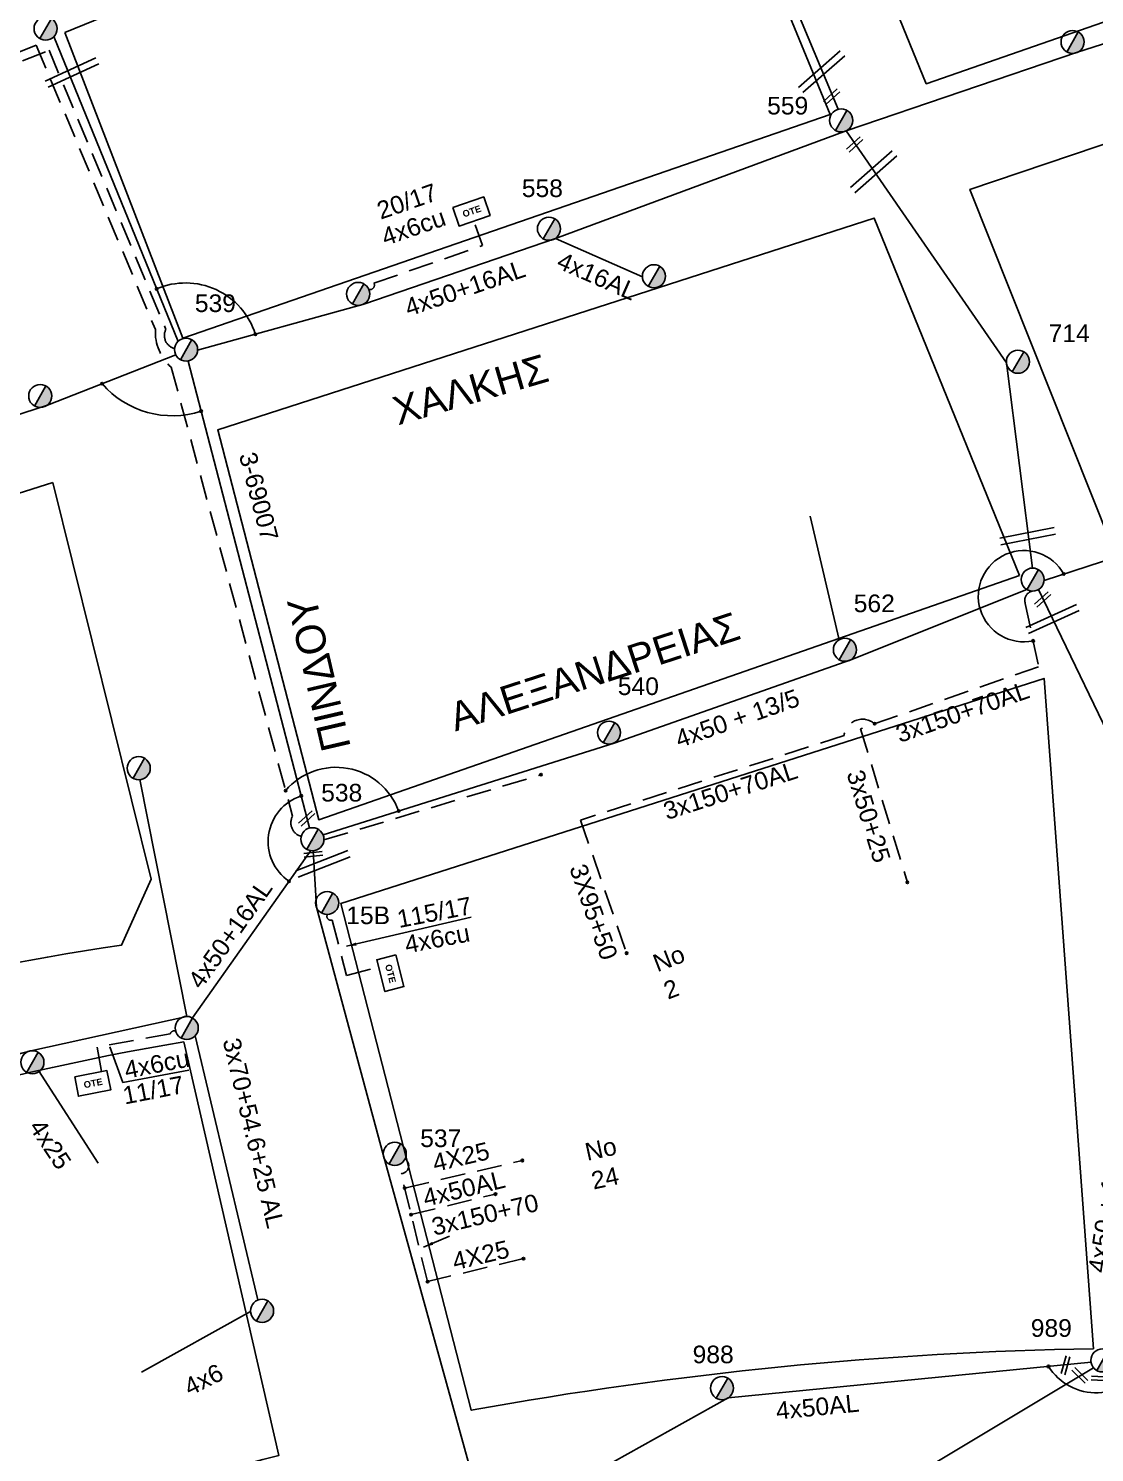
# Model space of a CAD drawing. Header units: millimetres. Extents: x 1091 to 3521, y 1177 to 2968.
# Drawn here: x 1639 to 1747.8, y 2497.5 to 2642.8 of the extents above; entities that cross this region are included whole.
import ezdxf
from ezdxf.enums import TextEntityAlignment as Align

# ---------------------------------------------------------------- set-up
doc = ezdxf.new("R2010")
doc.units = ezdxf.units.MM
doc.linetypes.add('DASHED', pattern=[19.05, 12.7, -6.35])
for name, color, linetype, lineweight in [('3x150+50', 7, 'Continuous', 30), ('3x150+70', 7, 'Continuous', 30), ('3x50+25', 7, 'Continuous', 30), ('4X35', 7, 'DASHED', 30), ('4x50 + 13_5', 7, 'SYN_LINE', 30), ('4x6', 7, 'SYN_LINE', 30), ('Άγνωστα', 7, 'Continuous', 30), ('Γυμνά εναέρια ΧΤ (3Φ)   4x16AL', 7, 'Continuous', 30), ('Γυμνά εναέρια ΧΤ (3Φ) 4x50AL', 7, 'Continuous', 30), ('Γυμνά εναέρια ΧΤ και ΦΟΠ (3Φ)   4x50+16AL', 7, 'Continuous', 30), ('Εναέρια παροχή ΧΤ 4x25', 7, 'SYN_LINE', 30), ('Καλωδια ΧΤ  3X95+50', 7, 'Continuous', 30), ('Καλώδια ΧΤ   3x150+70AL', 7, 'DASHED', 30), ('Συνεστραμμένα ΧΤ   3x70+54.6+25 AL', 7, 'SYN_LINE', 30), ('Υπογεια Καλωδια Δικτυου ΧΤ 4X25', 7, 'DASHED', 30), ('Υπόγεια καλώδια Παροχών ΧΤ   4x50AL', 7, 'DASHED', 30), ('Υπόγεια καλώδια Παροχών ΧΤ   4x6', 7, 'DASHED', 30)]:
    doc.layers.add(name, color=color, linetype=linetype, lineweight=lineweight)
for name, color, linetype in [('Pillar OTE', 7, 'Continuous'), ('TEXT ΚΑΛΩΔΙΩΝ', 7, 'Continuous'), ('ΑΓΝΩΣΤΟ ΕΝΑΕΡΙΟ ΚΑΛΩΔΙΟ', 7, 'Continuous'), ('Επιγραφές - Σχήματα', 7, 'Continuous'), ('Μηχανική τομή', 7, 'Continuous'), ('Στύλος ΦΜ', 7, 'Continuous'), ('Στύλος ΦΜ @ 1', 7, 'Continuous'), ('Συνδέσεις', 7, 'Continuous'), ('Τομή', 7, 'Continuous'), ('Υποσταθμοί', 7, 'Continuous'), ('Υπόβαθρο ΔΕΗ', 7, 'Continuous')]:
    doc.layers.add(name, color=color, linetype=linetype)
doc.styles.add('arial', font='arial.ttf')
doc.styles.get("Standard").update_dxf_attribs({"font": 'arial.ttf', "height": 1.8})
doc.linetypes.add('SYN_LINE', pattern='A,0.5,-0.0001,["/\\/\\/\\/",Standard,S=0.1,R=0,X=0,Y=-0.05],-0.25', length=0.7501)
doc.dimstyles.new('ISO-25', dxfattribs={"dimtxt": 2.5, "dimasz": 2.5, "dimexe": 1.25, "dimexo": 0.625, "dimtad": 1, "dimtxsty": 'Standard', "dimcen": 2.5, "dimadec": 0, "dimazin": 0, "dimtfac": 1, "dimtmove": 0, "dimatfit": 3, "dimfxl": 1, "dimarcsym": 0})

# ---------------------------------------------------------------- blocks, each defined once
blk = doc.blocks.new('ΥΠΑΡΧΩΝ ΤΣΙΜΕΝΤΕΝΙΟΣ ΣΤΥΛΟΣ')
at = {"layer": 'Στύλος ΦΜ'}
blk.add_hatch(color=7, dxfattribs=at).paths.add_polyline_path([(-1.29, -2.28, 0.574793), (2.62, 0, 0.268822), (1.3, 2.27)])
at = {"layer": 'Στύλος ΦΜ', "color": 7}
blk.add_line((-1.29, -2.28), (1.3, 2.27), dxfattribs=at)
blk.add_circle((0, 0), 2.62, dxfattribs=at)
at = {"layer": 'Στύλος ΦΜ', "flags": 4}
for tag, p in [('ΑΡΙΘΜΟΣ', (-4.68, 8.05)), ('ΤΥΠΟΣ', (-4.91, 3.03))]:
    blk.add_attdef(tag, p, '', height=4, dxfattribs=at)
blk = doc.blocks.new('ΤΟΜΗ')
at = {"layer": 'Τομή', "ltscale": 40}
for p, q in [((11.33, -0.65), (-11.4, -0.65)), ((11.33, -3.42), (-11.4, -3.42))]:
    blk.add_line(p, q, dxfattribs=at)
blk = doc.blocks.new('_ΣΥΝΔΕΣΗ')
at = {"layer": 'Συνδέσεις', "linetype": 'SYN_LINE', "ltscale": 40}
blk.add_hatch(color=256, dxfattribs=at).paths.add_polyline_path([(0.5, -0.01, 1), (-0.5, -0.01, 1)])
at = {"layer": 'Συνδέσεις'}
blk.add_circle((0, -0.01), 0.5, dxfattribs=at)
blk = doc.blocks.new('ΜΗΧΑΝΙΚΗ ΤΟΜΗ')
at = {"layer": 'Μηχανική τομή', "ltscale": 40}
for p, q in [((-3.79, 1.21), (3.79, 1.21)), ((3.79, -0.34), (-3.79, -0.34))]:
    blk.add_line(p, q, dxfattribs=at)
blk = doc.blocks.new('PILLAR ΟΤΕ')
at = {"layer": 'Pillar OTE', "ltscale": 40}
blk.add_lwpolyline([(-3.31, 2.02), (3.39, 2.02), (3.39, -1.99), (-3.31, -1.99)], close=True, dxfattribs=at)
at = {"layer": 'Pillar OTE', "insert": (-1.81, 0.71), "char_height": 1.3575, "width": 109.961, "attachment_point": 1}
blk.add_mtext('{\\fArial|b1|i0|c161|p34;OTE}', dxfattribs=at)

msp = doc.modelspace()

# ---------------------------------------------------------------- hatches: boundary and pattern name
at = {"layer": 'Υπόβαθρο ΔΕΗ', "lineweight": -3, "ltscale": 0.1}
h = msp.add_hatch(color=256, dxfattribs=at)
h.dxf.hatch_style = 1
edge = h.paths.add_edge_path()
edge.add_spline(control_points=[(1537.41, 2549.21), (1537.63, 2549.51), (1540.34, 2553.11), (1545.72, 2560.4), (1552.44, 2569.92), (1556.97, 2575.9), (1558.76, 2578.25)], knot_values=[260.98887, 260.98887, 260.98887, 260.98887, 262.113706, 274.518577, 288.177921, 297.038871, 297.038871, 297.038871, 297.038871], degree=3, periodic=0)
edge.add_line((1558.76, 2578.25), (1557.49, 2579.35))
edge.add_spline(control_points=[(1557.49, 2579.35), (1557.35, 2579.17), (1557.22, 2578.98), (1555.84, 2577.18), (1554.6, 2575.54), (1552.15, 2572.26), (1550.94, 2570.6), (1547.84, 2566.31), (1545.96, 2563.67), (1542.57, 2558.96), (1541.05, 2556.89), (1538.39, 2553.3), (1537.25, 2551.78), (1536.11, 2550.26)], knot_values=[261.050003, 261.050003, 261.050003, 261.050003, 261.732834, 261.732834, 267.859852, 267.859852, 273.986871, 273.986871, 283.703429, 283.703429, 291.439526, 291.439526, 297.142348, 297.142348, 297.142348, 297.142348], degree=3, periodic=0)
edge.add_line((1536.11, 2550.26), (1537.41, 2549.21))
edge = h.paths.add_edge_path()
edge.add_spline(control_points=[(1580.64, 2606.16), (1581.29, 2606.94), (1584.02, 2610.2), (1589.5, 2616.9), (1594.8, 2622.82), (1597.93, 2626.33), (1598.13, 2626.55)], knot_values=[332.50931, 332.50931, 332.50931, 332.50931, 335.550703, 345.259731, 358.48712, 359.372362, 359.372362, 359.372362, 359.372362], degree=3, periodic=0)
edge.add_spline(control_points=[(1598.13, 2626.55), (1600.08, 2628.74), (1602.02, 2630.93), (1603.98, 2633.1)], knot_values=[359.372362, 359.372362, 359.372362, 359.372362, 368.154974, 368.154974, 368.154974, 368.154974], degree=3, periodic=0)
edge.add_line((1603.98, 2633.1), (1602.91, 2634.4))
edge.add_spline(control_points=[(1602.91, 2634.4), (1602.29, 2633.71), (1601.67, 2633.03), (1599.69, 2630.81), (1598.32, 2629.28), (1596.96, 2627.75)], knot_values=[359.492505, 359.492505, 359.492505, 359.492505, 362.259038, 362.259038, 368.403252, 368.403252, 368.403252, 368.403252], degree=3, periodic=0)
edge.add_spline(control_points=[(1596.96, 2627.75), (1596.88, 2627.65), (1596.79, 2627.56), (1595.26, 2625.84), (1593.81, 2624.22), (1591.22, 2621.29), (1590.07, 2619.99), (1587.8, 2617.36), (1586.68, 2616.03), (1584.05, 2612.87), (1582.54, 2611.04), (1580.5, 2608.59), (1579.97, 2607.95), (1579.44, 2607.32)], knot_values=[332.62243, 332.62243, 332.62243, 332.62243, 333.004816, 333.004816, 339.531417, 339.531417, 344.713491, 344.713491, 349.895565, 349.895565, 357.003007, 357.003007, 359.492505, 359.492505, 359.492505, 359.492505], degree=3, periodic=0)
edge.add_line((1579.44, 2607.32), (1580.64, 2606.16))
edge = h.paths.add_edge_path()
edge.add_spline(control_points=[(1742.07, 2753.73), (1746.92, 2758.08), (1751.74, 2762.46), (1756.36, 2767.04)], knot_values=[551.674484, 551.674484, 551.674484, 551.674484, 571.199355, 571.199355, 571.199355, 571.199355], degree=3, periodic=0)
edge.add_spline(control_points=[(1756.36, 2767.04), (1756.38, 2767.06), (1758.22, 2768.88), (1760.04, 2770.74), (1761.81, 2772.6)], knot_values=[571.199355, 571.199355, 571.199355, 571.199355, 571.281656, 578.987754, 578.987754, 578.987754, 578.987754], degree=3, periodic=0)
edge.add_spline(control_points=[(1761.81, 2772.6), (1762.62, 2773.46), (1763.43, 2774.32), (1764.23, 2775.19)], knot_values=[578.987754, 578.987754, 578.987754, 578.987754, 582.527531, 582.527531, 582.527531, 582.527531], degree=3, periodic=0)
edge.add_line((1764.23, 2775.19), (1763.09, 2776.42))
edge.add_spline(control_points=[(1763.09, 2776.42), (1762.27, 2775.53), (1761.44, 2774.64), (1760.6, 2773.76)], knot_values=[579.000974, 579.000974, 579.000974, 579.000974, 582.663195, 582.663195, 582.663195, 582.663195], degree=3, periodic=0)
edge.add_spline(control_points=[(1760.6, 2773.76), (1760.38, 2773.53), (1760.16, 2773.3), (1757.94, 2770.97), (1755.91, 2768.92), (1753.33, 2766.4), (1752.81, 2765.91), (1752.3, 2765.41)], knot_values=[567.142828, 567.142828, 567.142828, 567.142828, 568.110213, 568.110213, 576.851211, 576.851211, 579.000974, 579.000974, 579.000974, 579.000974], degree=3, periodic=0)
edge.add_spline(control_points=[(1752.3, 2765.41), (1750.2, 2763.4), (1748.07, 2761.42), (1743.24, 2757.01), (1740.52, 2754.58), (1736.77, 2751.21), (1735.72, 2750.27), (1734.68, 2749.33)], knot_values=[543.23113, 543.23113, 543.23113, 543.23113, 552.002269, 552.002269, 562.923172, 562.923172, 567.142828, 567.142828, 567.142828, 567.142828], degree=3, periodic=0)
edge.add_line((1734.68, 2749.33), (1735.72, 2748.03))
edge.add_spline(control_points=[(1735.72, 2748.03), (1737.12, 2749.27), (1739.23, 2751.18), (1741.35, 2753.08), (1742.07, 2753.73)], knot_values=[543.137533, 543.137533, 543.137533, 543.137533, 548.757021, 551.674464, 551.674464, 551.674464, 551.674464], degree=3, periodic=0)
edge.add_spline(control_points=[(1742.07, 2753.73), (1742.07, 2753.73), (1742.07, 2753.73), (1742.07, 2753.73)], knot_values=[551.674464, 551.674464, 551.674464, 551.674464, 551.674484, 551.674484, 551.674484, 551.674484], degree=3, periodic=0)
edge = h.paths.add_edge_path()
edge.add_spline(control_points=[(1797.62, 2816.77), (1799.16, 2819.01), (1802.26, 2823.61), (1805.23, 2828.29), (1806.72, 2830.69)], knot_values=[635.891223, 635.891223, 635.891223, 635.891223, 644.044754, 652.524779, 652.524779, 652.524779, 652.524779], degree=3, periodic=0)
edge.add_spline(control_points=[(1806.72, 2830.69), (1806.74, 2830.72), (1806.75, 2830.75), (1806.77, 2830.78)], knot_values=[652.524779, 652.524779, 652.524779, 652.524779, 652.626047, 652.626047, 652.626047, 652.626047], degree=3, periodic=0)
edge.add_spline(control_points=[(1806.77, 2830.78), (1807.22, 2831.5), (1807.66, 2832.23), (1808.1, 2832.96)], knot_values=[652.626047, 652.626047, 652.626047, 652.626047, 655.179142, 655.179142, 655.179142, 655.179142], degree=3, periodic=0)
edge.add_line((1808.1, 2832.96), (1806.62, 2833.74))
edge.add_spline(control_points=[(1806.62, 2833.74), (1806.22, 2833.07), (1805.81, 2832.4), (1805.4, 2831.74)], knot_values=[652.722274, 652.722274, 652.722274, 652.722274, 655.080982, 655.080982, 655.080982, 655.080982], degree=3, periodic=0)
edge.add_spline(control_points=[(1805.35, 2831.66), (1803.45, 2828.56), (1801.49, 2825.51), (1798.41, 2820.89), (1797.33, 2819.3), (1796.25, 2817.72)], knot_values=[635.895337, 635.895337, 635.895337, 635.895337, 646.850294, 646.850294, 652.628958, 652.628958, 652.628958, 652.628958], degree=3, periodic=0)
edge.add_spline(control_points=[(1796.25, 2817.72), (1793.91, 2814.34), (1791.51, 2811), (1789.05, 2807.7)], knot_values=[623.496411, 623.496411, 623.496411, 623.496411, 635.895317, 635.895317, 635.895317, 635.895317], degree=3, periodic=0)
edge.add_spline(control_points=[(1789.05, 2807.7), (1788.25, 2806.62), (1787.44, 2805.55), (1786.63, 2804.49)], knot_values=[619.46154, 619.46154, 619.46154, 619.46154, 623.496411, 623.496411, 623.496411, 623.496411], degree=3, periodic=0)
edge.add_line((1786.63, 2804.49), (1787.88, 2803.37))
edge.add_spline(control_points=[(1787.88, 2803.37), (1788.7, 2804.45), (1789.52, 2805.54), (1790.33, 2806.63)], knot_values=[619.321416, 619.321416, 619.321416, 619.321416, 623.404559, 623.404559, 623.404559, 623.404559], degree=3, periodic=0)
edge.add_spline(control_points=[(1790.33, 2806.63), (1791.15, 2807.72), (1793.62, 2811.08), (1796.03, 2814.47), (1797.62, 2816.77)], knot_values=[623.404559, 623.404559, 623.404559, 623.404559, 627.502698, 635.891223, 635.891223, 635.891223, 635.891223], degree=3, periodic=0)

# ---------------------------------------------------------------- linework, layer by layer
at = {"layer": '3x150+50', "color": 1, "linetype": 'DASHED', "lineweight": -3, "ltscale": 0.2}
msp.add_lwpolyline([(1669.13, 2560), (1691.3, 2566.66)], dxfattribs=at)
at = {"layer": '3x150+70', "color": 1, "linetype": 'DASHED', "lineweight": -3, "ltscale": 0.2}
msp.add_lwpolyline([(1603.47, 2613.6), (1623.65, 2634.67), (1639.75, 2641.14), (1651.92, 2612.1, 0.2298), (1653.54, 2608.25), (1665.92, 2562.43, 0.474418), (1666.81, 2560.35)], format="xyb", dxfattribs=at)
at = {"layer": '3x150+70', "color": 5, "linetype": 'DASHED', "lineweight": -3, "ltscale": 0.2}
msp.add_lwpolyline([(1603.6, 2612.32), (1624.22, 2633.82), (1641.06, 2640.61), (1652.99, 2612.12, 0.484976), (1653.88, 2610.17)], format="xyb", dxfattribs=at)
at = {"layer": '3x50+25', "color": 1, "linetype": 'DASHED', "lineweight": -3, "ltscale": 0.2}
msp.add_lwpolyline([(1723.92, 2571.35), (1728.71, 2555.65)], dxfattribs=at)
at = {"layer": '4X35', "color": 1, "linetype": 'SYN_LINE', "lineweight": -3, "ltscale": 0.2}
msp.add_lwpolyline([(1721.73, 2580.42), (1718.79, 2593.04)], dxfattribs=at)
at = {"layer": '4x50 + 13_5', "color": 1, "lineweight": -3, "ltscale": 0.1}
for points in [[(1742.67, 2586.48), (1776.64, 2597.55), (1802.3, 2607.63)], [(1669.04, 2560.52), (1698.76, 2569.89), (1722.92, 2578.39), (1740.92, 2585.55)]]:
    msp.add_lwpolyline(points, dxfattribs=at)
at = {"layer": '4x6', "color": 133, "linetype": 'SYN_LINE', "lineweight": -3, "ltscale": 15}
msp.add_lwpolyline([(1661.63, 2511.86), (1650.51, 2505.65)], dxfattribs=at)
at = {"layer": 'ΑΓΝΩΣΤΟ ΕΝΑΕΡΙΟ ΚΑΛΩΔΙΟ', "color": 27, "lineweight": -3, "ltscale": 0.1}
for points in [[(1654.23, 2610.89), (1641.55, 2642.01)], [(1685.48, 2490.65), (1675.18, 2527.88), (1668.36, 2553.13), (1668.02, 2558.9)]]:
    msp.add_lwpolyline(points, dxfattribs=at)
at = {"layer": 'ΑΓΝΩΣΤΟ ΕΝΑΕΡΙΟ ΚΑΛΩΔΙΟ', "color": 133, "lineweight": -3, "ltscale": 0.1}
msp.add_lwpolyline([(1667.67, 2561.22), (1655.25, 2608.89)], dxfattribs=at)
at = {"layer": 'ΑΓΝΩΣΤΟ ΕΝΑΕΡΙΟ ΚΑΛΩΔΙΟ', "color": 6, "lineweight": -3, "ltscale": 0.1}
msp.add_lwpolyline([(1751.51, 2566.03), (1742.09, 2585.55)], dxfattribs=at)
at = {"layer": 'ΑΓΝΩΣΤΟ ΕΝΑΕΡΙΟ ΚΑΛΩΔΙΟ', "color": 151, "lineweight": -3, "ltscale": 0.1}
msp.add_lwpolyline([(1728.3, 2494.46), (1747.72, 2506.12)], dxfattribs=at)
at = {"layer": 'Γυμνά εναέρια ΧΤ (3Φ)   4x16AL', "color": 5, "lineweight": -3, "ltscale": 0.1}
msp.add_lwpolyline([(1692.76, 2621.4), (1701.65, 2617.5)], dxfattribs=at)
at = {"layer": 'Γυμνά εναέρια ΧΤ (3Φ) 4x50AL', "color": 62, "lineweight": -3, "ltscale": 0.1}
msp.add_lwpolyline([(1747.47, 2506.67), (1710.41, 2503.04), (1686.98, 2489.99)], dxfattribs=at)
at = {"layer": 'Γυμνά εναέρια ΧΤ και ΦΟΠ (3Φ)   4x50+16AL', "color": 27, "lineweight": -3, "ltscale": 0.1}
msp.add_lwpolyline([(1721.64, 2634.59), (1707.38, 2668.71)], dxfattribs=at)
at = {"layer": 'Γυμνά εναέρια ΧΤ και ΦΟΠ (3Φ)   4x50+16AL', "color": 5, "lineweight": -3, "ltscale": 0.1}
msp.add_lwpolyline([(1656.23, 2609.99), (1673.19, 2614.7), (1692.76, 2621.4), (1722.47, 2632.39), (1746.09, 2640.41), (1767.25, 2647.22), (1797.69, 2655.06)], dxfattribs=at)
at = {"layer": 'Γυμνά εναέρια ΧΤ και ΦΟΠ (3Φ)   4x50+16AL', "color": 1, "lineweight": -3, "ltscale": 0.1}
msp.add_lwpolyline([(1741.48, 2587.75), (1738.83, 2608.7), (1722.47, 2632.39)], dxfattribs=at)
at = {"layer": 'Γυμνά εναέρια ΧΤ και ΦΟΠ (3Φ)   4x50+16AL', "color": 133, "lineweight": -3, "ltscale": 0.1}
for points in [[(1587.14, 2586.86), (1618.82, 2597.24), (1640.89, 2604.39), (1654, 2609.52)], [(1655.7, 2541.82), (1667.78, 2558.91)], [(1624.69, 2534.7), (1639.19, 2538.47), (1655.14, 2541.98)]]:
    msp.add_lwpolyline(points, dxfattribs=at)
at = {"layer": 'Εναέρια παροχή ΧΤ 4x25', "color": 133, "linetype": 'SYN_LINE', "lineweight": -3, "ltscale": 15}
msp.add_lwpolyline([(1639.98, 2536.46), (1646.08, 2526.99)], dxfattribs=at)
at = {"layer": 'Καλωδια ΧΤ  3X95+50', "color": 1, "linetype": 'DASHED', "lineweight": -3, "ltscale": 0.2}
msp.add_lwpolyline([(1696.36, 2562.36), (1695.33, 2562.03), (1700.04, 2548.44)], dxfattribs=at)
at = {"layer": 'Καλώδια ΧΤ   3x150+70AL', "color": 1, "lineweight": -3, "ltscale": 0.2}
for points in [[(1741.48, 2585.39, 0.462165), (1740.75, 2584.15), (1742.11, 2577.68), (1723.92, 2571.35)], [(1725.36, 2571.85, 0.608657), (1722.25, 2570.65), (1696.36, 2562.36)]]:
    msp.add_lwpolyline(points, format="xyb", dxfattribs=at)
at = {"layer": 'Συνεστραμμένα ΧΤ   3x70+54.6+25 AL', "color": 133, "linetype": 'SYN_LINE', "lineweight": -3, "ltscale": 15}
for points in [[(1655.14, 2541.98), (1650.34, 2566.15)], [(1662.39, 2513.03), (1655.98, 2540)]]:
    msp.add_lwpolyline(points, dxfattribs=at)
at = {"layer": 'Υπογεια Καλωδια Δικτυου ΧΤ 4X25', "color": 27, "lineweight": -3, "ltscale": 0.2}
msp.add_lwpolyline([(1689.51, 2517.25), (1679.71, 2514.91), (1677.01, 2525.92, 0.725203), (1677.41, 2527.43, -0.730428)], format="xyb", dxfattribs=at)
msp.add_lwpolyline([(1677.37, 2524.45), (1689.4, 2527.26)], dxfattribs=at)
at = {"layer": 'Υποσταθμοί', "color": 5, "linetype": 'DASHED', "lineweight": -3, "ltscale": 0.2}
msp.add_lwpolyline([(1673.72, 2616.19, 0.629827), (1674.24, 2616.84), (1685.32, 2620.67), (1684.58, 2622.8)], format="xyb", dxfattribs=at)
at = {"layer": 'Υπόβαθρο ΔΕΗ', "lineweight": -3, "ltscale": 0.1}
for points in [[(1716.17, 2672.65), (1730.63, 2637.19), (1785.74, 2656.39), (1776.34, 2686.64, -0.086148), (1764.68, 2692.77)], [(1641.45, 2596.5), (1581.66, 2577.54), (1574.28, 2566.17), (1589.16, 2533.97, -0.052841), (1648.47, 2549.26), (1651.5, 2555.98)]]:
    msp.add_lwpolyline(points, format="xyb", close=True, dxfattribs=at)
for points in [[(1642.66, 2642.42), (1706.66, 2668.48), (1720.81, 2634.06), (1654.72, 2611.21)], [(1801.59, 2609.4), (1789.71, 2644.86), (1735.09, 2626.41), (1749.55, 2590.14)], [(1740.17, 2586.99), (1725.32, 2623.48), (1658.29, 2601.86), (1668.6, 2562.06)]]:
    msp.add_lwpolyline(points, close=True, dxfattribs=at)
for points in [[(1747.72, 2508.06), (1742.67, 2576.49), (1670.86, 2553.51), (1684.18, 2501.78, -0.040398), (1747.72, 2508.06, 27.367476)], [(1654.82, 2539.4), (1664.51, 2497.15, 0.03571), (1613.55, 2480.37, -0.011103), (1594.79, 2522.54, -0.051593), (1654.82, 2539.4, -0.880017)]]:
    msp.add_lwpolyline(points, format="xyb", dxfattribs=at)
msp.add_lwpolyline([(1648.61, 2535.22), (1655.34, 2536.48)], dxfattribs=at)
at = {"layer": 'Υπόβαθρο ΔΕΗ', "lineweight": -3}
for centre, radius, start, end in [((1654.99, 2609.38), 7.48, 17.4822, 113.1869), ((1653.65, 2612.79), 9.49, 220.8819, 288.0512), ((1740.61, 2584.88), 4.66, 28.9089, 281.7596), ((1670.38, 2560.62), 6.79, 20.0943, 139.4236), ((1668.34, 2559.83), 4.91, 108.1374, 235.5667), ((1747.98, 2509.28), 5.73, 211.9979, 332.3652)]:
    msp.add_arc(centre, radius, start, end, dxfattribs=at)
at = {"layer": 'Υπόβαθρο ΔΕΗ', "lineweight": -3, "ltscale": 0.1}
msp.add_open_spline([(1335.62, 2395.81), (1336.34, 2395.82), (1337.06, 2395.82), (1339.21, 2395.84), (1340.64, 2395.87), (1343.27, 2395.99), (1344.48, 2396.09), (1346.9, 2396.36), (1348.11, 2396.54), (1351.72, 2397.19), (1354.12, 2397.77), (1358.13, 2398.94), (1359.76, 2399.47), (1362.99, 2400.61), (1364.6, 2401.22), (1367.63, 2402.41), (1369.06, 2402.97), (1371.9, 2404.12), (1373.31, 2404.7), (1376.69, 2406.13), (1378.64, 2407), (1382.85, 2408.99), (1385.09, 2410.14), (1389.15, 2412.33), (1390.97, 2413.35), (1394.59, 2415.42), (1396.39, 2416.48), (1400.22, 2418.81), (1402.25, 2420.1), (1406.26, 2422.75), (1408.24, 2424.12), (1413.14, 2427.59), (1416.05, 2429.72), (1420.99, 2433.36), (1423.02, 2434.88), (1427.09, 2437.9), (1429.12, 2439.41), (1434.15, 2443.21), (1437.14, 2445.51), (1444.06, 2451.04), (1447.96, 2454.32), (1453.69, 2459.41), (1455.6, 2461.15), (1459.36, 2464.68), (1461.23, 2466.47), (1464.92, 2470.03), (1466.74, 2471.79), (1470.4, 2475.3), (1472.23, 2477.04), (1477.73, 2482.27), (1481.39, 2485.75), (1488.55, 2492.85), (1492.05, 2496.47), (1496.91, 2501.86), (1498.38, 2503.55), (1501.26, 2506.97), (1502.68, 2508.7), (1505.81, 2512.59), (1507.52, 2514.75), (1510.54, 2518.5), (1511.83, 2520.09), (1514.44, 2523.25), (1515.75, 2524.82), (1519.68, 2529.52), (1522.3, 2532.64), (1527.41, 2538.95), (1529.93, 2542.15), (1534.8, 2548.51), (1537.17, 2551.66), (1541.05, 2556.89), (1542.57, 2558.96), (1545.96, 2563.67), (1547.84, 2566.31), (1550.94, 2570.6), (1552.15, 2572.26), (1554.6, 2575.54), (1555.84, 2577.18), (1558.42, 2580.57), (1559.76, 2582.33), (1562.59, 2586.05), (1564.07, 2588.03), (1567.05, 2591.99), (1568.55, 2593.97), (1571.26, 2597.43), (1572.46, 2598.92), (1574.88, 2601.87), (1576.1, 2603.33), (1578.56, 2606.27), (1579.8, 2607.75), (1582.54, 2611.04), (1584.05, 2612.87), (1586.68, 2616.03), (1587.8, 2617.36), (1590.07, 2619.99), (1591.22, 2621.29), (1593.81, 2624.22), (1595.26, 2625.84), (1598.15, 2629.09), (1599.6, 2630.72), (1603.17, 2634.7), (1605.3, 2637.05), (1609.65, 2641.68), (1611.86, 2643.97), (1616.26, 2648.34), (1618.44, 2650.44), (1622.85, 2654.49), (1625.07, 2656.45), (1629.56, 2660.29), (1631.83, 2662.18), (1635.63, 2665.38), (1637.18, 2666.68), (1641.77, 2670.66), (1644.77, 2673.39), (1649.56, 2677.8), (1651.36, 2679.46), (1654.94, 2682.79), (1656.73, 2684.46), (1660.28, 2687.82), (1662.05, 2689.52), (1665.18, 2692.45), (1666.52, 2693.69), (1669.26, 2696.12), (1670.64, 2697.32), (1674.84, 2700.86), (1677.68, 2703.15), (1683.03, 2707.36), (1685.53, 2709.3), (1693, 2715.11), (1697.95, 2719.01), (1705.34, 2724.87), (1707.79, 2726.82), (1712.69, 2730.71), (1715.12, 2732.67), (1719.85, 2736.52), (1722.14, 2738.41), (1728.94, 2744.18), (1733.37, 2748.16), (1740.52, 2754.58), (1743.24, 2757.01), (1748.6, 2761.91), (1751.25, 2764.38), (1755.91, 2768.92), (1757.94, 2770.97), (1761.94, 2775.16), (1763.91, 2777.29), (1769.01, 2782.94), (1772.1, 2786.49), (1778.15, 2793.7), (1781.11, 2797.36), (1789.42, 2808.02), (1794.6, 2815.15), (1801.5, 2825.53), (1803.47, 2828.61), (1806.9, 2834.17), (1808.38, 2836.64), (1811.3, 2841.69), (1812.73, 2844.27), (1815.62, 2849.45), (1817.06, 2852.05), (1819.5, 2856.28), (1820.48, 2857.91), (1822.45, 2861.14), (1823.46, 2862.74), (1826.07, 2866.84), (1827.69, 2869.31), (1830.94, 2874.25), (1832.57, 2876.71), (1836.34, 2882.38), (1838.47, 2885.59), (1842.73, 2892.02), (1844.86, 2895.24), (1848.41, 2900.62), (1849.83, 2902.78), (1852.69, 2907.1), (1854.13, 2909.26), (1856.89, 2913.28), (1858.2, 2915.14), (1860.9, 2918.81), (1862.29, 2920.62), (1865.12, 2924.19), (1866.55, 2925.94), (1869.38, 2929.37), (1870.77, 2931.03), (1873.55, 2934.37), (1874.93, 2936.04), (1879.14, 2941.04), (1882.01, 2944.34), (1886.07, 2948.6), (1887.12, 2949.67), (1889.25, 2951.77), (1890.32, 2952.8), (1891.48, 2953.92), (1891.56, 2954), (1891.65, 2954.08)], degree=3, knots=[0, 0, 0, 0, 2.166148, 2.166148, 6.498445, 6.498445, 10.265763, 10.265763, 14.03308, 14.03308, 21.567715, 21.567715, 26.783111, 26.783111, 31.998507, 31.998507, 36.609107, 36.609107, 41.219706, 41.219706, 47.702734, 47.702734, 55.361699, 55.361699, 61.656862, 61.656862, 67.952024, 67.952024, 75.225312, 75.225312, 82.498599, 82.498599, 93.336109, 93.336109, 100.938237, 100.938237, 108.540365, 108.540365, 119.906013, 119.906013, 135.262764, 135.262764, 143.046265, 143.046265, 150.829766, 150.829766, 158.421213, 158.421213, 166.01266, 166.01266, 181.195553, 181.195553, 196.378447, 196.378447, 203.139727, 203.139727, 209.901007, 209.901007, 218.17125, 218.17125, 224.294478, 224.294478, 230.417706, 230.417706, 242.664163, 242.664163, 254.910619, 254.910619, 266.752825, 266.752825, 274.488922, 274.488922, 284.205481, 284.205481, 290.332499, 290.332499, 296.459518, 296.459518, 303.102773, 303.102773, 310.521928, 310.521928, 317.941082, 317.941082, 323.632036, 323.632036, 329.322989, 329.322989, 335.111928, 335.111928, 342.21937, 342.21937, 347.401444, 347.401444, 352.583519, 352.583519, 359.110119, 359.110119, 365.636719, 365.636719, 375.115877, 375.115877, 384.595036, 384.595036, 393.595586, 393.595586, 402.417975, 402.417975, 411.240365, 411.240365, 417.351182, 417.351182, 429.572817, 429.572817, 436.920313, 436.920313, 444.267808, 444.267808, 451.615303, 451.615303, 457.062825, 457.062825, 462.510346, 462.510346, 473.405389, 473.405389, 482.870876, 482.870876, 501.801851, 501.801851, 511.190138, 511.190138, 520.578425, 520.578425, 529.535879, 529.535879, 547.450786, 547.450786, 558.371689, 558.371689, 569.292592, 569.292592, 578.03359, 578.03359, 586.774588, 586.774588, 600.952588, 600.952588, 615.130587, 615.130587, 641.674, 641.674, 652.706754, 652.706754, 661.38308, 661.38308, 670.280364, 670.280364, 679.177647, 679.177647, 684.825847, 684.825847, 690.474048, 690.474048, 699.322624, 699.322624, 708.1712, 708.1712, 719.749064, 719.749064, 731.326928, 731.326928, 739.082483, 739.082483, 746.838037, 746.838037, 753.616582, 753.616582, 760.393168, 760.393168, 767.169755, 767.169755, 773.671582, 773.671582, 780.173409, 780.173409, 793.177063, 793.177063, 797.627508, 797.627508, 802.077954, 802.077954, 802.435638, 802.435638, 802.435638, 802.435638], dxfattribs=at)
msp.add_spline([(1335.62, 2394.14), (1344.53, 2394.43), (1360.48, 2397.96), (1368.34, 2400.9), (1382.02, 2406.76), (1392.47, 2412.29), (1404.4, 2419.53), (1414.47, 2426.51), (1424.18, 2433.66), (1440.74, 2446.25), (1456.58, 2459.8), (1469.4, 2472.03), (1484.71, 2486.71), (1500.03, 2502.92), (1512.41, 2518.15), (1525.7, 2534.19), (1538.08, 2550.11), (1545.44, 2560.09), (1553.43, 2571.17), (1563.13, 2584.01), (1572.27, 2596), (1582.59, 2608.49), (1588.81, 2615.95), (1597.54, 2625.89), (1607.98, 2637.46), (1622.14, 2651.57), (1629.32, 2657.89), (1640, 2666.91), (1650.61, 2676.5), (1659.43, 2684.72), (1668.7, 2693.39), (1689.74, 2710.46), (1708.26, 2725.06), (1725.86, 2739.38), (1739.9, 2751.78), (1756.42, 2767.09), (1769.1, 2780.57), (1783, 2797.11), (1792.76, 2809.93), (1802.17, 2823.54), (1812.07, 2839.71), (1821.05, 2855.6), (1829.39, 2868.85), (1841, 2886.39), (1851.12, 2901.71), (1861.81, 2917.22), (1872.99, 2931.09), (1887.34, 2947.5), (1892.81, 2952.88)], degree=3, dxfattribs=at)
at = {"layer": 'Υπόγεια καλώδια Παροχών ΧΤ   4x50AL', "color": 27, "lineweight": -3, "ltscale": 0.2}
msp.add_lwpolyline([(1678.03, 2521.75), (1686.65, 2523.84)], dxfattribs=at)
at = {"layer": 'Υπόγεια καλώδια Παροχών ΧΤ   4x6', "color": 27, "linetype": 'DASHED', "lineweight": -3, "ltscale": 0.2}
msp.add_lwpolyline([(1669.48, 2552.38, 0.690941), (1669.98, 2551.82), (1671.43, 2546.17), (1674.54, 2546.97)], format="xyb", dxfattribs=at)
at = {"layer": 'Υπόγεια καλώδια Παροχών ΧΤ   4x6', "color": 133, "linetype": 'DASHED', "lineweight": -3, "ltscale": 0.2}
msp.add_lwpolyline([(1653.98, 2540.5, 0.403922), (1653.44, 2540.21), (1645.96, 2538.85), (1646.41, 2536.37)], format="xyb", dxfattribs=at)

# ---------------------------------------------------------------- block references
at = {"layer": 'Pillar OTE', "xscale": 0.5, "yscale": 0.5, "zscale": 0.5}
for p, rotation in [((1684.17, 2624.14), 19), ((1675.9, 2546.41), 284.439681632647), ((1645.5, 2535.13), 11.06618837990356)]:
    msp.add_blockref('PILLAR ΟΤΕ', p, dxfattribs=dict(at, rotation=rotation))
at = {"layer": 'Μηχανική τομή', "lineweight": -3, "xscale": 0.2499999999999672, "yscale": 0.2499999999999672, "zscale": 0.2499999999999672}
for p, rotation in [((1721.05, 2635.81), 42.09930060477993), ((1723.4, 2630.92), 42.09930060477993), ((1742.59, 2584.47), 42.09930060477993), ((1667.44, 2562.11), 42.09930060477993), ((1668.05, 2558.42), 6.689821744244552), ((1744.75, 2506.4), 253.4475734420895), ((1746.25, 2505.25), 315.1778634025055), ((1748.44, 2504.9), 356.6901852401202)]:
    msp.add_blockref('ΜΗΧΑΝΙΚΗ ΤΟΜΗ', p, dxfattribs=dict(at, rotation=rotation))
at = {"layer": 'Στύλος ΦΜ @ 1', "lineweight": -3, "ltscale": 40, "xscale": 0.4499999999998181, "yscale": 0.4499999999998181, "zscale": 0.4499999999998181}
for p in [(1640.71, 2642.83), (1745.58, 2641.46), (1702.83, 2617.54), (1672.63, 2615.74), (1640.16, 2605.32), (1741.5, 2586.57), (1650.22, 2567.32), (1655.12, 2540.8), (1639.36, 2537.3), (1662.81, 2511.92)]:
    msp.add_blockref('ΥΠΑΡΧΩΝ ΤΣΙΜΕΝΤΕΝΙΟΣ ΣΤΥΛΟΣ', p, dxfattribs=at)
at = {"layer": 'Στύλος ΦΜ @ 1', "lineweight": -3, "ltscale": 40}
ref = msp.add_blockref('ΥΠΑΡΧΩΝ ΤΣΙΜΕΝΤΕΝΙΟΣ ΣΤΥΛΟΣ', (1721.95, 2633.45), dxfattribs=dict(at, xscale=0.4499999999998181, yscale=0.4499999999998181, zscale=0.4499999999998181))
ref.add_attrib('ΤΥΠΟΣ', '559', (1714.39, 2634.06), dxfattribs={"layer": 'Στύλος ΦΜ', "height": 1.8, "flags": 4})
ref = msp.add_blockref('ΥΠΑΡΧΩΝ ΤΣΙΜΕΝΤΕΝΙΟΣ ΣΤΥΛΟΣ', (1692.11, 2622.39), dxfattribs=dict(at, xscale=0.4499999999998181, yscale=0.4499999999998181, zscale=0.4499999999998181))
ref.add_attrib('ΤΥΠΟΣ', '558', (1689.34, 2625.63), dxfattribs={"layer": 'Στύλος ΦΜ', "height": 1.8, "flags": 4})
ref = msp.add_blockref('ΥΠΑΡΧΩΝ ΤΣΙΜΕΝΤΕΝΙΟΣ ΣΤΥΛΟΣ', (1655.05, 2610.05), dxfattribs=dict(at, xscale=0.4499999999998181, yscale=0.4499999999998181, zscale=0.4499999999998181))
ref.add_attrib('ΤΥΠΟΣ', '539', (1655.95, 2613.89), dxfattribs={"layer": 'Στύλος ΦΜ', "height": 1.8, "flags": 4})
ref = msp.add_blockref('ΥΠΑΡΧΩΝ ΤΣΙΜΕΝΤΕΝΙΟΣ ΣΤΥΛΟΣ', (1740, 2608.82), dxfattribs=dict(at, xscale=0.4499999999998181, yscale=0.4499999999998181, zscale=0.4499999999998181))
ref.add_attrib('ΤΥΠΟΣ', '714', (1743.13, 2610.82), dxfattribs={"layer": 'Στύλος ΦΜ', "height": 1.8, "flags": 4})
ref = msp.add_blockref('ΥΠΑΡΧΩΝ ΤΣΙΜΕΝΤΕΝΙΟΣ ΣΤΥΛΟΣ', (1722.33, 2579.41), dxfattribs=dict(at, xscale=0.4499999999998181, yscale=0.4499999999998181, zscale=0.4499999999998181))
ref.add_attrib('ΤΥΠΟΣ', '562', (1723.23, 2583.25), dxfattribs={"layer": 'Στύλος ΦΜ', "height": 1.8, "flags": 4})
ref = msp.add_blockref('ΥΠΑΡΧΩΝ ΤΣΙΜΕΝΤΕΝΙΟΣ ΣΤΥΛΟΣ', (1698.24, 2570.95), dxfattribs=dict(at, xscale=0.4499999999998181, yscale=0.4499999999998181, zscale=0.4499999999998181))
ref.add_attrib('ΤΥΠΟΣ', '540', (1699.14, 2574.79), dxfattribs={"layer": 'Στύλος ΦΜ', "height": 1.8, "flags": 4})
ref = msp.add_blockref('ΥΠΑΡΧΩΝ ΤΣΙΜΕΝΤΕΝΙΟΣ ΣΤΥΛΟΣ', (1667.95, 2560.07), dxfattribs=dict(at, xscale=0.4499999999998181, yscale=0.4499999999998181, zscale=0.4499999999998181))
ref.add_attrib('ΤΥΠΟΣ', '538', (1668.85, 2563.92), dxfattribs={"layer": 'Στύλος ΦΜ', "height": 1.8, "flags": 4})
ref = msp.add_blockref('ΥΠΑΡΧΩΝ ΤΣΙΜΕΝΤΕΝΙΟΣ ΣΤΥΛΟΣ', (1669.46, 2553.56), dxfattribs=dict(at, xscale=0.4499999999998181, yscale=0.4499999999998181, zscale=0.4499999999998181))
ref.add_attrib('ΤΥΠΟΣ', '15Β', (1671.41, 2551.4), dxfattribs={"layer": 'Στύλος ΦΜ', "height": 1.8, "flags": 4})
ref = msp.add_blockref('ΥΠΑΡΧΩΝ ΤΣΙΜΕΝΤΕΝΙΟΣ ΣΤΥΛΟΣ', (1676.36, 2527.95), dxfattribs=dict(at, xscale=0.4499999999998181, yscale=0.4499999999998181, zscale=0.4499999999998181))
ref.add_attrib('ΤΥΠΟΣ', '537', (1678.96, 2528.64), dxfattribs={"layer": 'Στύλος ΦΜ', "height": 1.8, "flags": 4})
ref = msp.add_blockref('ΥΠΑΡΧΩΝ ΤΣΙΜΕΝΤΕΝΙΟΣ ΣΤΥΛΟΣ', (1748.63, 2506.86), dxfattribs=dict(at, xscale=0.4499999999998181, yscale=0.4499999999998181, zscale=0.4499999999998181))
ref.add_attrib('ΤΥΠΟΣ', '989', (1741.31, 2509.27), dxfattribs={"layer": 'Στύλος ΦΜ', "height": 1.8, "flags": 4})
ref = msp.add_blockref('ΥΠΑΡΧΩΝ ΤΣΙΜΕΝΤΕΝΙΟΣ ΣΤΥΛΟΣ', (1709.78, 2504.03), dxfattribs=dict(at, xscale=0.4499999999998181, yscale=0.4499999999998181, zscale=0.4499999999998181))
ref.add_attrib('ΤΥΠΟΣ', '988', (1706.78, 2506.57), dxfattribs={"layer": 'Στύλος ΦΜ', "height": 1.8, "flags": 4})
at = {"layer": 'Συνδέσεις', "lineweight": -3, "xscale": 0.25, "yscale": 0.25, "zscale": 0.25}
for p in [(1652.04, 2616.26), (1662.13, 2611.63), (1646.47, 2606.58), (1656.59, 2603.77), (1744.68, 2587.14), (1741.55, 2580.32), (1725.36, 2571.86), (1691.3, 2566.66), (1665.22, 2565.04), (1666.81, 2564.5), (1676.76, 2562.96), (1665.57, 2555.78), (1728.71, 2555.66), (1700.04, 2548.44), (1689.4, 2527.27), (1677.37, 2524.46), (1686.65, 2523.84), (1678.03, 2521.75), (1689.51, 2517.25), (1679.71, 2514.91), (1743.12, 2506.24)]:
    msp.add_blockref('_ΣΥΝΔΕΣΗ', p, dxfattribs=at)
at = {"layer": 'Τομή', "lineweight": -3}
for p, xscale, yscale, zscale, rotation in [((1720.28, 2638.04), 0.2499999999999995, 0.2499999999999995, 0.2499999999999995, 221.3448886160954), ((1643.2, 2638.81), 0.2499999999999999, 0.2499999999999999, 0.2499999999999999, 24.71792818692906), ((1725.59, 2627.82), 0.2499999999999995, 0.2499999999999995, 0.2499999999999995, 221.3448886160954), ((1740.9, 2591.51), 0.2499999999999998, 0.2499999999999998, 0.2499999999999998, 11.03171068673853), ((1743.32, 2583.02), 0.2499999999999998, 0.2499999999999998, 0.2499999999999998, 24.24431137165613), ((1668.86, 2558.04), 0.2499999999999999, 0.2499999999999999, 0.2499999999999999, 21.21484713829755)]:
    msp.add_blockref('ΤΟΜΗ', p, dxfattribs=dict(at, xscale=xscale, yscale=yscale, zscale=zscale, rotation=rotation))

# ---------------------------------------------------------------- texts
at = {"lineweight": -3, "ltscale": 40, "width": 64.8866, "attachment_point": 1, "style": 'arial'}
for s, insert, char_height, rotation in [('ΧΑΛΚΗΣ', (1675.88, 2605.1), 2.9, 16.2701), ('ΠΙΝΔΟΥ', (1668.97, 2568.79), 3, 103.0942), ('ΑΛΕΞΑΝΔΡΕΙΑΣ', (1681.65, 2573.82), 2.9, 17.97)]:
    msp.add_mtext(s, dxfattribs=dict(at, insert=insert, char_height=char_height, rotation=rotation))
at = {"layer": 'TEXT ΚΑΛΩΔΙΩΝ', "lineweight": -3, "ltscale": 0.1, "style": 'arial'}
for s, rotation, p in [('4x16AL', 336.3105, (1697.03, 2617.56)), ('4x50+16AL', 18.9066, (1683.53, 2616.34)), ('4x50 + 13/5', 19.3648, (1711.34, 2572.41)), ('3x150+70AL', 19.1663, (1734.33, 2573.07)), ('3x150+70AL', 17.7643, (1710.63, 2565.04)), ('3x50+25', 286.972, (1724.76, 2562.42)), (' 3X95+50', 289.0972, (1696.56, 2552.98)), ('4x50+16AL', 54.7467, (1659.55, 2550.39)), (' 3x70+54.6+25 AL', 283.3737, (1661.87, 2530.42)), (' 4x25', 303.5485, (1641, 2529.22)), ('4X25', 13.1584, (1683.12, 2527.65)), ('4x50 + 13/5', 81.3752, (1749.03, 2522.38)), (' 4x50AL', 13.6476, (1683.09, 2524.33)), ('3x150+70', 13.4167, (1685.58, 2521.75)), ('4X25', 13.4167, (1685.14, 2517.61)), (' 4x6', 26.4359, (1656.52, 2504.75)), (' 4x50AL', 5.5975, (1719.18, 2502.09))]:
    msp.add_text(s, height=1.8, rotation=rotation, dxfattribs=at).set_placement(p, align=Align.MIDDLE_CENTER)
at = {"layer": 'Άγνωστα', "color": 7, "lineweight": -3, "insert": (1662.18, 2599.75), "char_height": 1.8, "attachment_point": 1, "rotation": 284.6519}
msp.add_mtext_dynamic_manual_height_columns('3-69007', width=1.8, gutter_width=2.31, heights=[1.06], dxfattribs=at)
at = {"layer": 'Άγνωστα', "color": 7, "lineweight": -3}
note = msp.add_mtext_dynamic_manual_height_columns('No ', width=1.8, gutter_width=2.31, heights=[1.06, 0], dxfattribs=dict(at, insert=(1698.69, 2546.68), char_height=1.8, attachment_point=1, rotation=21.0958))
for column, words in zip(note.columns.linked_columns, ['2']):
    column.text = words
note = msp.add_mtext_dynamic_manual_height_columns('No ', width=1.8, gutter_width=2.31, heights=[1.06, 0], dxfattribs=dict(at, insert=(1691.62, 2528.11), char_height=1.8, attachment_point=1, rotation=12.3357))
for column, words in zip(note.columns.linked_columns, ['24']):
    column.text = words
at = {"layer": 'Υπόγεια καλώδια Παροχών ΧΤ   4x50AL', "color": 7, "ltscale": 0.2, "char_height": 1.8, "attachment_point": 1}
for s, insert, rotation in [('20/17', (1674.34, 2625.02), 19), ('4x6cu', (1674.81, 2622.33), 19), ('115/17', (1676.46, 2552.77), 10.8585), ('4x6cu', (1677.23, 2550.17), 10.8585), ('4x6cu', (1648.6, 2537.37), 11), ('11/17', (1648.44, 2534.75), 11)]:
    msp.add_mtext_dynamic_manual_height_columns(s, width=1.8, gutter_width=12.5, heights=[0.118], dxfattribs=dict(at, insert=insert, rotation=rotation))

# ---------------------------------------------------------------- leaders
at = {"layer": 'Επιγραφές - Σχήματα', "ltscale": 40}
for points, override in [([(1671.45, 2549.14), (1684.17, 2552.11)], {"dimasz": 1, "dimtad": 0}), ([(1647.26, 2538.88), (1648.61, 2535.22)], {"dimasz": 0.5, "dimtad": 0})]:
    msp.add_leader(points, dimstyle='ISO-25', override=override, dxfattribs=at)
at = {"layer": 'Επιγραφές - Σχήματα', "lineweight": -3, "ltscale": 40}
msp.add_leader([(1679.31, 2518.43), (1681.94, 2519.53)], dimstyle='ISO-25', override={"dimasz": 1, "dimtad": 0}, dxfattribs=at)

doc.saveas('drawing.dxf')
